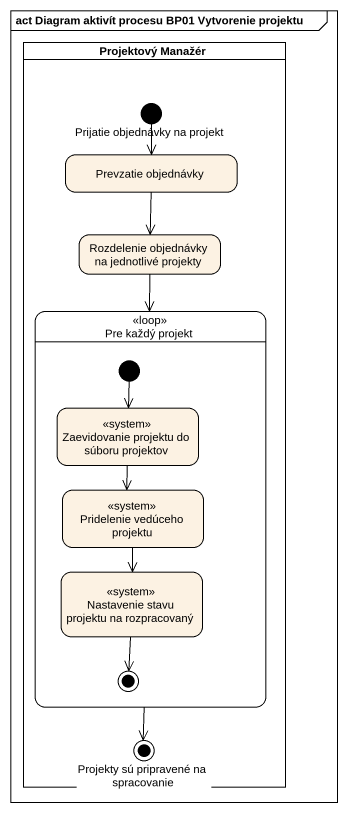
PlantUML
@startuml
mainframe act Diagram aktivít procesu BP01 Vytvorenie projektu
hide empty description
state "Projektový Manažér" as Projektový_Manažér <<partition>> {
  state "Prijatie objednávky na projekt" as Prijatie_objednávky_na <<start>>
  state "Prevzatie objednávky" as Prevzatie_objednávky
  state "Rozdelenie objednávky na jednotlivé projekty" as Rozdelenie_objednávky_na
  state "Pre každý projekt" as Pre_každý_projekt <<loop>> {
    state "Zaevidovanie projektu do súboru projektov" as Zaevidovanie_projektu_do <<system>>
    state "Pridelenie vedúceho projektu" as Pridelenie_vedúceho_projektu <<system>>
    state "Nastavenie stavu projektu na rozpracovaný" as Nastavenie_stavu_projektu <<system>>
    [*] --> Zaevidovanie_projektu_do
    Nastavenie_stavu_projektu --> [*]
  }
  state "Projekty sú pripravené na spracovanie" as Projekty_sú_pripravené_na <<end>>
}
Prijatie_objednávky_na --> Prevzatie_objednávky
Prevzatie_objednávky --> Rozdelenie_objednávky_na
Rozdelenie_objednávky_na --> Pre_každý_projekt
Pre_každý_projekt --> Projekty_sú_pripravené_na
Zaevidovanie_projektu_do --> Pridelenie_vedúceho_projektu
Pridelenie_vedúceho_projektu --> Nastavenie_stavu_projektu
@enduml
